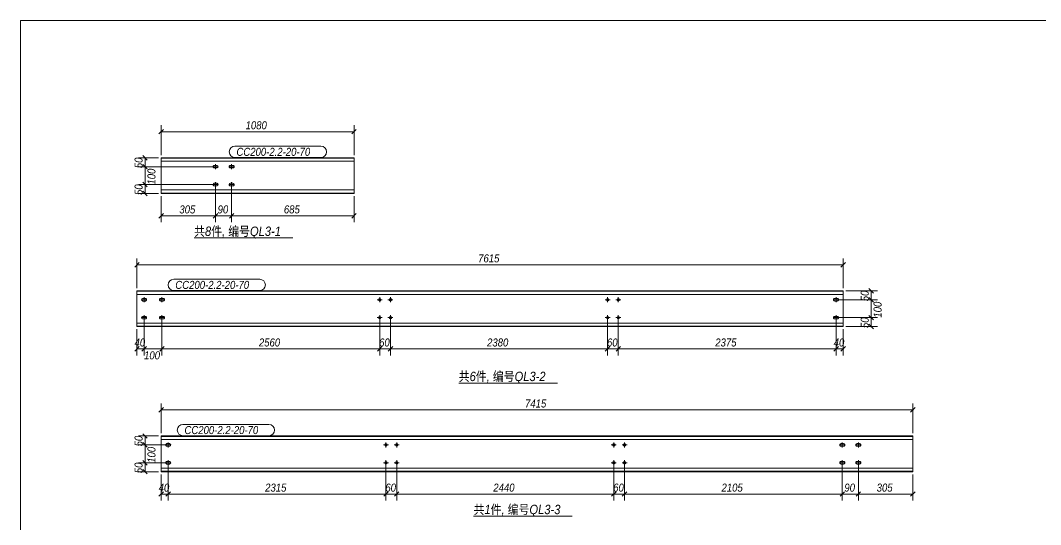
# Model space of a CAD drawing. Extents: x 857 to 4439, y -1249 to 4637.
# Drawn here: x 859.8 to 1240.5, y 2923.1 to 3111.1 of the extents above; entities that cross this region are included whole.
import ezdxf

# ---------------------------------------------------------------- set-up
doc = ezdxf.new("R2010")
doc.units = 0
doc.header["$LTSCALE"] = 1000
doc.header["$MEASUREMENT"] = 0
doc.linetypes.add('XKITLINE00', pattern=[0])
doc.linetypes.add('XKITLINE02', pattern=[4, 2, -2])
for name, color, linetype, lineweight in [('Bolt', 7, 'Continuous', 0), ('DrawingSheet', 5, 'Continuous', 0), ('OtherObjectType', 1, 'Continuous', 0), ('Part', 2, 'Continuous', 0), ('PartMark', 3, 'Continuous', 0), ('Z-DIMENSIONS', 1, 'Continuous', 0)]:
    doc.layers.add(name, color=color, linetype=linetype, lineweight=lineweight)
doc.styles.add('Arial Italic', font='ariali.ttf')

# ---------------------------------------------------------------- blocks, each defined once
blk = doc.blocks.new('墙面檩条3A')
at = {"layer": 'Bolt', "color": 3, "linetype": 'XKITLINE00', "lineweight": 0}
for p, q in [((76.92, 360.64), (76.89, 360.46)), ((76.89, 360.46), (76.89, 360.46)), ((76.89, 360.46), (76.92, 360.28)), ((78.75, 360.46), (76.89, 360.46)), ((77.02, 360.79), (76.92, 360.64)), ((76.92, 360.28), (77.02, 360.13)), ((77.17, 360.89), (77.02, 360.79)), ((77.02, 360.13), (77.17, 360.03)), ((77.35, 360.93), (77.17, 360.89)), ((77.17, 360.03), (77.35, 360)), ((78.29, 360.93), (77.35, 360.93)), ((77.35, 360), (78.29, 360)), ((77.82, 361.4), (77.82, 359.53)), ((78.47, 360.89), (78.29, 360.93)), ((78.29, 360), (78.47, 360.03)), ((78.62, 360.79), (78.47, 360.89)), ((78.47, 360.03), (78.62, 360.13)), ((78.72, 360.64), (78.62, 360.79)), ((78.62, 360.13), (78.72, 360.28)), ((78.75, 360.46), (78.72, 360.64)), ((78.72, 360.28), (78.75, 360.46)), ((78.75, 360.46), (78.75, 360.46)), ((82.92, 360.64), (82.89, 360.46)), ((82.89, 360.46), (82.89, 360.46)), ((82.89, 360.46), (82.92, 360.28)), ((84.75, 360.46), (82.89, 360.46)), ((83.02, 360.79), (82.92, 360.64)), ((82.92, 360.28), (83.02, 360.13)), ((83.17, 360.89), (83.02, 360.79)), ((83.02, 360.13), (83.17, 360.03)), ((83.35, 360.93), (83.17, 360.89)), ((83.17, 360.03), (83.35, 360)), ((84.29, 360.93), (83.35, 360.93)), ((83.35, 360), (84.29, 360)), ((83.82, 361.4), (83.82, 359.53)), ((84.47, 360.89), (84.29, 360.93)), ((84.29, 360), (84.47, 360.03)), ((84.62, 360.79), (84.47, 360.89)), ((84.47, 360.03), (84.62, 360.13)), ((84.72, 360.64), (84.62, 360.79)), ((84.62, 360.13), (84.72, 360.28)), ((84.75, 360.46), (84.72, 360.64)), ((84.72, 360.28), (84.75, 360.46)), ((84.75, 360.46), (84.75, 360.46)), ((77.02, 354.13), (76.92, 353.97)), ((77.17, 354.23), (77.02, 354.13)), ((77.35, 354.26), (77.17, 354.23)), ((78.29, 354.26), (77.35, 354.26)), ((77.82, 354.73), (77.82, 352.86)), ((78.47, 354.23), (78.29, 354.26)), ((78.62, 354.13), (78.47, 354.23)), ((78.72, 353.97), (78.62, 354.13)), ((83.02, 354.13), (82.92, 353.97)), ((83.17, 354.23), (83.02, 354.13)), ((83.35, 354.26), (83.17, 354.23)), ((84.29, 354.26), (83.35, 354.26)), ((83.82, 354.73), (83.82, 352.86)), ((84.47, 354.23), (84.29, 354.26)), ((84.62, 354.13), (84.47, 354.23)), ((84.72, 353.97), (84.62, 354.13)), ((76.92, 353.97), (76.89, 353.8)), ((76.89, 353.8), (76.89, 353.8)), ((76.89, 353.8), (76.92, 353.62)), ((78.75, 353.8), (76.89, 353.8)), ((76.92, 353.62), (77.02, 353.47)), ((77.02, 353.47), (77.17, 353.36)), ((77.17, 353.36), (77.35, 353.33)), ((77.35, 353.33), (78.29, 353.33)), ((78.29, 353.33), (78.47, 353.36)), ((78.47, 353.36), (78.62, 353.47)), ((78.62, 353.47), (78.72, 353.62)), ((78.75, 353.8), (78.72, 353.97)), ((78.72, 353.62), (78.75, 353.8)), ((78.75, 353.8), (78.75, 353.8)), ((82.92, 353.97), (82.89, 353.8)), ((82.89, 353.8), (82.89, 353.8)), ((82.89, 353.8), (82.92, 353.62)), ((84.75, 353.8), (82.89, 353.8)), ((82.92, 353.62), (83.02, 353.47)), ((83.02, 353.47), (83.17, 353.36)), ((83.17, 353.36), (83.35, 353.33)), ((83.35, 353.33), (84.29, 353.33)), ((84.29, 353.33), (84.47, 353.36)), ((84.47, 353.36), (84.62, 353.47)), ((84.62, 353.47), (84.72, 353.62)), ((84.75, 353.8), (84.72, 353.97)), ((84.72, 353.62), (84.75, 353.8)), ((84.75, 353.8), (84.75, 353.8)), ((50.26, 311.02), (50.23, 310.84)), ((50.23, 310.84), (50.23, 310.84)), ((50.23, 310.84), (50.26, 310.66)), ((50.23, 310.84), (52.09, 310.84)), ((50.36, 311.17), (50.26, 311.02)), ((50.26, 310.66), (50.36, 310.51)), ((50.51, 311.27), (50.36, 311.17)), ((50.36, 310.51), (50.51, 310.41)), ((50.69, 311.31), (50.51, 311.27)), ((50.51, 310.41), (50.69, 310.37)), ((51.63, 311.31), (50.69, 311.31)), ((50.69, 310.37), (51.63, 310.37)), ((51.16, 309.91), (51.16, 311.77)), ((51.8, 311.27), (51.63, 311.31)), ((51.63, 310.37), (51.8, 310.41)), ((51.96, 311.17), (51.8, 311.27)), ((51.8, 310.41), (51.96, 310.51)), ((52.06, 311.02), (51.96, 311.17)), ((51.96, 310.51), (52.06, 310.66)), ((52.09, 310.84), (52.06, 311.02)), ((52.06, 310.66), (52.09, 310.84)), ((52.09, 310.84), (52.09, 310.84)), ((56.93, 311.02), (56.89, 310.84)), ((56.89, 310.84), (56.89, 310.84)), ((56.89, 310.84), (56.93, 310.66)), ((56.89, 310.84), (58.76, 310.84)), ((57.03, 311.17), (56.93, 311.02)), ((56.93, 310.66), (57.03, 310.51)), ((57.18, 311.27), (57.03, 311.17)), ((57.03, 310.51), (57.18, 310.41)), ((57.36, 311.31), (57.18, 311.27)), ((57.18, 310.41), (57.36, 310.37)), ((58.29, 311.31), (57.36, 311.31)), ((57.36, 310.37), (58.29, 310.37)), ((57.83, 309.91), (57.83, 311.77)), ((58.47, 311.27), (58.29, 311.31)), ((58.29, 310.37), (58.47, 310.41)), ((58.62, 311.17), (58.47, 311.27)), ((58.47, 310.41), (58.62, 310.51)), ((58.72, 311.02), (58.62, 311.17)), ((58.62, 310.51), (58.72, 310.66)), ((58.76, 310.84), (58.72, 311.02)), ((58.72, 310.66), (58.76, 310.84)), ((58.76, 310.84), (58.76, 310.84)), ((140.02, 310.84), (138.15, 310.84)), ((139.08, 309.91), (139.08, 311.77)), ((144.02, 310.84), (142.15, 310.84)), ((143.08, 309.91), (143.08, 311.77)), ((225.05, 310.84), (223.18, 310.84)), ((224.12, 309.91), (224.12, 311.77)), ((229.05, 310.84), (227.18, 310.84)), ((228.12, 309.91), (228.12, 311.77)), ((308.48, 311.02), (308.44, 310.84)), ((308.44, 310.84), (308.44, 310.84)), ((308.44, 310.84), (308.48, 310.66)), ((308.44, 310.84), (310.31, 310.84)), ((308.58, 311.17), (308.48, 311.02)), ((308.48, 310.66), (308.58, 310.51)), ((308.73, 311.27), (308.58, 311.17)), ((308.58, 310.51), (308.73, 310.41)), ((308.91, 311.31), (308.73, 311.27)), ((308.73, 310.41), (308.91, 310.37)), ((309.84, 311.31), (308.91, 311.31)), ((308.91, 310.37), (309.84, 310.37)), ((309.38, 309.91), (309.38, 311.77)), ((310.02, 311.27), (309.84, 311.31)), ((309.84, 310.37), (310.02, 310.41)), ((310.17, 311.17), (310.02, 311.27)), ((310.02, 310.41), (310.17, 310.51)), ((310.28, 311.02), (310.17, 311.17)), ((310.17, 310.51), (310.28, 310.66)), ((310.31, 310.84), (310.28, 311.02)), ((310.28, 310.66), (310.31, 310.84)), ((310.31, 310.84), (310.31, 310.84)), ((50.51, 304.61), (50.36, 304.5)), ((50.69, 304.64), (50.51, 304.61)), ((51.63, 304.64), (50.69, 304.64)), ((51.16, 303.24), (51.16, 305.11)), ((51.8, 304.61), (51.63, 304.64)), ((51.96, 304.5), (51.8, 304.61)), ((57.18, 304.61), (57.03, 304.5)), ((57.36, 304.64), (57.18, 304.61)), ((58.29, 304.64), (57.36, 304.64)), ((57.83, 303.24), (57.83, 305.11)), ((58.47, 304.61), (58.29, 304.64)), ((58.62, 304.5), (58.47, 304.61)), ((139.08, 303.24), (139.08, 305.11)), ((143.08, 303.24), (143.08, 305.11)), ((224.12, 303.24), (224.12, 305.11)), ((228.12, 303.24), (228.12, 305.11)), ((308.73, 304.61), (308.58, 304.5)), ((308.91, 304.64), (308.73, 304.61)), ((309.84, 304.64), (308.91, 304.64)), ((309.38, 303.24), (309.38, 305.11)), ((310.02, 304.61), (309.84, 304.64)), ((310.17, 304.5), (310.02, 304.61)), ((50.26, 304.35), (50.23, 304.17)), ((50.23, 304.17), (50.23, 304.17)), ((50.23, 304.17), (50.26, 304)), ((50.23, 304.17), (52.09, 304.17)), ((50.36, 304.5), (50.26, 304.35)), ((50.26, 304), (50.36, 303.84)), ((50.36, 303.84), (50.51, 303.74)), ((50.51, 303.74), (50.69, 303.71)), ((50.69, 303.71), (51.63, 303.71)), ((51.63, 303.71), (51.8, 303.74)), ((51.8, 303.74), (51.96, 303.84)), ((52.06, 304.35), (51.96, 304.5)), ((51.96, 303.84), (52.06, 304)), ((52.09, 304.17), (52.06, 304.35)), ((52.06, 304), (52.09, 304.17)), ((52.09, 304.17), (52.09, 304.17)), ((56.93, 304.35), (56.89, 304.17)), ((56.89, 304.17), (56.89, 304.17)), ((56.89, 304.17), (56.93, 304)), ((56.89, 304.17), (58.76, 304.17)), ((57.03, 304.5), (56.93, 304.35)), ((56.93, 304), (57.03, 303.84)), ((57.03, 303.84), (57.18, 303.74)), ((57.18, 303.74), (57.36, 303.71)), ((57.36, 303.71), (58.29, 303.71)), ((58.29, 303.71), (58.47, 303.74)), ((58.47, 303.74), (58.62, 303.84)), ((58.72, 304.35), (58.62, 304.5)), ((58.62, 303.84), (58.72, 304)), ((58.76, 304.17), (58.72, 304.35)), ((58.72, 304), (58.76, 304.17)), ((58.76, 304.17), (58.76, 304.17)), ((140.02, 304.17), (138.15, 304.17)), ((144.02, 304.17), (142.15, 304.17)), ((225.05, 304.17), (223.18, 304.17)), ((229.05, 304.17), (227.18, 304.17)), ((308.48, 304.35), (308.44, 304.17)), ((308.44, 304.17), (308.44, 304.17)), ((308.44, 304.17), (308.48, 304)), ((308.44, 304.17), (310.31, 304.17)), ((308.58, 304.5), (308.48, 304.35)), ((308.48, 304), (308.58, 303.84)), ((308.58, 303.84), (308.73, 303.74)), ((308.73, 303.74), (308.91, 303.71)), ((308.91, 303.71), (309.84, 303.71)), ((309.84, 303.71), (310.02, 303.74)), ((310.02, 303.74), (310.17, 303.84)), ((310.28, 304.35), (310.17, 304.5)), ((310.17, 303.84), (310.28, 304)), ((310.31, 304.17), (310.28, 304.35)), ((310.28, 304), (310.31, 304.17)), ((310.31, 304.17), (310.31, 304.17)), ((59.26, 256.9), (59.22, 256.72)), ((59.22, 256.72), (59.22, 256.72)), ((59.22, 256.72), (59.26, 256.54)), ((59.22, 256.72), (61.09, 256.72)), ((59.36, 257.05), (59.26, 256.9)), ((59.26, 256.54), (59.36, 256.39)), ((59.51, 257.15), (59.36, 257.05)), ((59.36, 256.39), (59.51, 256.29)), ((59.69, 257.19), (59.51, 257.15)), ((59.51, 256.29), (59.69, 256.25)), ((60.62, 257.19), (59.69, 257.19)), ((59.69, 256.25), (60.62, 256.25)), ((60.15, 255.79), (60.15, 257.65)), ((60.8, 257.15), (60.62, 257.19)), ((60.62, 256.25), (60.8, 256.29)), ((60.95, 257.05), (60.8, 257.15)), ((60.8, 256.29), (60.95, 256.39)), ((61.05, 256.9), (60.95, 257.05)), ((60.95, 256.39), (61.05, 256.54)), ((61.09, 256.72), (61.05, 256.9)), ((61.05, 256.54), (61.09, 256.72)), ((61.09, 256.72), (61.09, 256.72)), ((142.35, 256.72), (140.48, 256.72)), ((141.41, 255.79), (141.41, 257.65)), ((146.35, 256.72), (144.48, 256.72)), ((145.41, 255.79), (145.41, 257.65)), ((227.38, 256.72), (225.51, 256.72)), ((226.45, 255.79), (226.45, 257.65)), ((231.38, 256.72), (229.51, 256.72)), ((230.45, 255.79), (230.45, 257.65)), ((310.81, 256.9), (310.77, 256.72)), ((310.77, 256.72), (310.77, 256.72)), ((310.77, 256.72), (310.81, 256.54)), ((312.64, 256.72), (310.77, 256.72)), ((310.91, 257.05), (310.81, 256.9)), ((310.81, 256.54), (310.91, 256.39)), ((311.06, 257.15), (310.91, 257.05)), ((310.91, 256.39), (311.06, 256.29)), ((311.24, 257.19), (311.06, 257.15)), ((311.06, 256.29), (311.24, 256.25)), ((312.17, 257.19), (311.24, 257.19)), ((311.24, 256.25), (312.17, 256.25)), ((311.71, 257.65), (311.71, 255.79)), ((312.35, 257.15), (312.17, 257.19)), ((312.17, 256.25), (312.35, 256.29)), ((312.5, 257.05), (312.35, 257.15)), ((312.35, 256.29), (312.5, 256.39)), ((312.6, 256.9), (312.5, 257.05)), ((312.5, 256.39), (312.6, 256.54)), ((312.64, 256.72), (312.6, 256.9)), ((312.6, 256.54), (312.64, 256.72)), ((312.64, 256.72), (312.64, 256.72)), ((316.81, 256.9), (316.77, 256.72)), ((316.77, 256.72), (316.77, 256.72)), ((316.77, 256.72), (316.81, 256.54)), ((318.64, 256.72), (316.77, 256.72)), ((316.91, 257.05), (316.81, 256.9)), ((316.81, 256.54), (316.91, 256.39)), ((317.06, 257.15), (316.91, 257.05)), ((316.91, 256.39), (317.06, 256.29)), ((317.24, 257.19), (317.06, 257.15)), ((317.06, 256.29), (317.24, 256.25)), ((318.17, 257.19), (317.24, 257.19)), ((317.24, 256.25), (318.17, 256.25)), ((317.71, 257.65), (317.71, 255.79)), ((318.35, 257.15), (318.17, 257.19)), ((318.17, 256.25), (318.35, 256.29)), ((318.5, 257.05), (318.35, 257.15)), ((318.35, 256.29), (318.5, 256.39)), ((318.6, 256.9), (318.5, 257.05)), ((318.5, 256.39), (318.6, 256.54)), ((318.64, 256.72), (318.6, 256.9)), ((318.6, 256.54), (318.64, 256.72)), ((318.64, 256.72), (318.64, 256.72)), ((59.26, 250.23), (59.22, 250.05)), ((59.22, 250.05), (59.22, 250.05)), ((59.22, 250.05), (59.26, 249.87)), ((59.22, 250.05), (61.09, 250.05)), ((59.36, 250.38), (59.26, 250.23)), ((59.26, 249.87), (59.36, 249.72)), ((59.51, 250.48), (59.36, 250.38)), ((59.36, 249.72), (59.51, 249.62)), ((59.69, 250.52), (59.51, 250.48)), ((59.51, 249.62), (59.69, 249.59)), ((60.62, 250.52), (59.69, 250.52)), ((59.69, 249.59), (60.62, 249.59)), ((60.15, 249.12), (60.15, 250.99)), ((60.8, 250.48), (60.62, 250.52)), ((60.62, 249.59), (60.8, 249.62)), ((60.95, 250.38), (60.8, 250.48)), ((60.8, 249.62), (60.95, 249.72)), ((61.05, 250.23), (60.95, 250.38)), ((60.95, 249.72), (61.05, 249.87)), ((61.09, 250.05), (61.05, 250.23)), ((61.05, 249.87), (61.09, 250.05)), ((61.09, 250.05), (61.09, 250.05)), ((142.35, 250.05), (140.48, 250.05)), ((141.41, 249.12), (141.41, 250.99)), ((146.35, 250.05), (144.48, 250.05)), ((145.41, 249.12), (145.41, 250.99)), ((227.38, 250.05), (225.51, 250.05)), ((226.45, 249.12), (226.45, 250.99)), ((231.38, 250.05), (229.51, 250.05)), ((230.45, 249.12), (230.45, 250.99)), ((310.81, 250.23), (310.77, 250.05)), ((310.77, 250.05), (310.77, 250.05)), ((310.77, 250.05), (310.81, 249.87)), ((312.64, 250.05), (310.77, 250.05)), ((310.91, 250.38), (310.81, 250.23)), ((310.81, 249.87), (310.91, 249.72)), ((311.06, 250.48), (310.91, 250.38)), ((310.91, 249.72), (311.06, 249.62)), ((311.24, 250.52), (311.06, 250.48)), ((311.06, 249.62), (311.24, 249.59)), ((312.17, 250.52), (311.24, 250.52)), ((311.24, 249.59), (312.17, 249.59)), ((311.71, 250.99), (311.71, 249.12)), ((312.35, 250.48), (312.17, 250.52)), ((312.17, 249.59), (312.35, 249.62)), ((312.5, 250.38), (312.35, 250.48)), ((312.35, 249.62), (312.5, 249.72)), ((312.6, 250.23), (312.5, 250.38)), ((312.5, 249.72), (312.6, 249.87)), ((312.64, 250.05), (312.6, 250.23)), ((312.6, 249.87), (312.64, 250.05)), ((312.64, 250.05), (312.64, 250.05)), ((316.81, 250.23), (316.77, 250.05)), ((316.77, 250.05), (316.77, 250.05)), ((316.77, 250.05), (316.81, 249.87)), ((318.64, 250.05), (316.77, 250.05)), ((316.91, 250.38), (316.81, 250.23)), ((316.81, 249.87), (316.91, 249.72)), ((317.06, 250.48), (316.91, 250.38)), ((316.91, 249.72), (317.06, 249.62)), ((317.24, 250.52), (317.06, 250.48)), ((317.06, 249.62), (317.24, 249.59)), ((318.17, 250.52), (317.24, 250.52)), ((317.24, 249.59), (318.17, 249.59)), ((317.71, 250.99), (317.71, 249.12)), ((318.35, 250.48), (318.17, 250.52)), ((318.17, 249.59), (318.35, 249.62)), ((318.5, 250.38), (318.35, 250.48)), ((318.35, 249.62), (318.5, 249.72)), ((318.6, 250.23), (318.5, 250.38)), ((318.5, 249.72), (318.6, 249.87)), ((318.64, 250.05), (318.6, 250.23)), ((318.6, 249.87), (318.64, 250.05)), ((318.64, 250.05), (318.64, 250.05))]:
    blk.add_line(p, q, dxfattribs=at)
for centre in [(139.08, 310.84), (143.08, 310.84), (224.12, 310.84), (228.12, 310.84), (139.08, 304.17), (143.08, 304.17), (224.12, 304.17), (228.12, 304.17), (141.41, 256.72), (145.41, 256.72), (226.45, 256.72), (230.45, 256.72), (141.41, 250.05), (145.41, 250.05), (226.45, 250.05), (230.45, 250.05)]:
    blk.add_circle(centre, 0.467, dxfattribs=at)
at = {"layer": 'DrawingSheet', "color": 5, "linetype": 'XKITLINE00', "lineweight": 0}
for p, q in [((589, 415), (5, 415)), ((5, 415), (5, 5))]:
    blk.add_line(p, q, dxfattribs=at)
at = {"layer": 'OtherObjectType', "color": 1, "linetype": 'XKITLINE00', "lineweight": 0}
for p, q in [((69.83, 333.88), (106.66, 333.88)), ((168.57, 279.76), (205.4, 279.76)), ((174.11, 230.14), (210.93, 230.14))]:
    blk.add_line(p, q, dxfattribs=at)
at = {"layer": 'Part', "color": 2, "linetype": 'XKITLINE00', "lineweight": 0}
for p, q in [((57.49, 350.46), (57.49, 363.8)), ((129.49, 363.8), (57.49, 363.8)), ((129.49, 362.46), (57.49, 362.46)), ((129.49, 350.46), (129.49, 363.8)), ((129.49, 351.8), (57.49, 351.8)), ((129.49, 350.46), (57.49, 350.46)), ((48.49, 300.84), (48.49, 314.17)), ((98.52, 314.17), (48.49, 314.17)), ((98.52, 312.84), (48.49, 312.84)), ((183.55, 314.17), (98.62, 314.17)), ((183.55, 312.84), (98.62, 312.84)), ((268.58, 314.17), (183.65, 314.17)), ((268.58, 312.84), (183.65, 312.84)), ((312.04, 314.17), (268.68, 314.17)), ((312.04, 312.84), (268.68, 312.84)), ((312.04, 300.84), (312.04, 314.17)), ((98.52, 302.17), (48.49, 302.17)), ((98.52, 300.84), (48.49, 300.84)), ((183.55, 302.17), (98.62, 302.17)), ((183.55, 300.84), (98.62, 300.84)), ((268.58, 302.17), (183.65, 302.17)), ((268.58, 300.84), (183.65, 300.84)), ((312.04, 302.17), (268.68, 302.17)), ((312.04, 300.84), (268.68, 300.84)), ((57.49, 246.72), (57.49, 260.05)), ((100.85, 260.05), (57.49, 260.05)), ((185.88, 260.05), (100.95, 260.05)), ((270.91, 260.05), (185.98, 260.05)), ((338.04, 260.05), (271.01, 260.05)), ((338.04, 246.72), (338.04, 260.05)), ((100.85, 258.72), (57.49, 258.72)), ((185.88, 258.72), (100.95, 258.72)), ((270.91, 258.72), (185.98, 258.72)), ((338.04, 258.72), (271.01, 258.72)), ((100.85, 248.05), (57.49, 248.05)), ((185.88, 248.05), (100.95, 248.05)), ((270.91, 248.05), (185.98, 248.05)), ((338.04, 248.05), (271.01, 248.05)), ((100.85, 246.72), (57.49, 246.72)), ((185.88, 246.72), (100.95, 246.72)), ((270.91, 246.72), (185.98, 246.72)), ((338.04, 246.72), (271.01, 246.72))]:
    blk.add_line(p, q, dxfattribs=at)
at = {"layer": 'Part', "color": 7, "linetype": 'XKITLINE02', "lineweight": 0}
for p, q in [((129.49, 363.65), (57.49, 363.65)), ((129.49, 350.61), (57.49, 350.61)), ((98.52, 314.03), (48.49, 314.03)), ((183.55, 314.03), (98.62, 314.03)), ((268.58, 314.03), (183.65, 314.03)), ((312.04, 314.03), (268.68, 314.03)), ((98.52, 300.99), (48.49, 300.99)), ((183.55, 300.99), (98.62, 300.99)), ((268.58, 300.99), (183.65, 300.99)), ((312.04, 300.99), (268.68, 300.99)), ((100.85, 259.91), (57.49, 259.91)), ((185.88, 259.91), (100.95, 259.91)), ((270.91, 259.91), (185.98, 259.91)), ((338.04, 259.91), (271.01, 259.91)), ((100.85, 246.87), (57.49, 246.87)), ((185.88, 246.87), (100.95, 246.87)), ((270.91, 246.87), (185.98, 246.87)), ((338.04, 246.87), (271.01, 246.87))]:
    blk.add_line(p, q, dxfattribs=at)
at = {"layer": 'PartMark', "color": 1, "linetype": 'XKITLINE00', "lineweight": 0}
for p, q in [((85.03, 368.1), (117.14, 368.1)), ((85.03, 363.9), (117.14, 363.9)), ((62.22, 318.47), (94.33, 318.47)), ((62.22, 314.27), (94.33, 314.27)), ((65.63, 264.35), (97.74, 264.35)), ((65.63, 260.15), (97.74, 260.15))]:
    blk.add_line(p, q, dxfattribs=at)
for centre, start, end in [((85.03, 366), 90, 270), ((117.14, 366), 270, 90), ((62.22, 316.37), 90, 270), ((94.33, 316.37), 270, 90), ((65.63, 262.25), 90, 270), ((97.74, 262.25), 270, 90)]:
    blk.add_arc(centre, 2.1, start, end, dxfattribs=at)
at = {"layer": 'Z-DIMENSIONS', "color": 4, "linetype": 'XKITLINE00', "lineweight": 0}
for p, q in [((58.34, 374.35), (56.64, 372.65)), ((57.49, 364.8), (57.49, 375.9)), ((57.49, 373.5), (129.49, 373.5)), ((130.34, 374.35), (128.64, 372.65)), ((129.49, 364.8), (129.49, 375.9)), ((56.49, 363.8), (49.1, 363.8)), ((50.65, 364.64), (52.35, 362.95)), ((51.5, 360.46), (51.5, 363.8)), ((76.82, 360.46), (49.1, 360.46)), ((76.82, 360.46), (49.1, 360.46)), ((50.65, 361.31), (52.35, 359.61)), ((50.65, 361.31), (52.35, 359.61)), ((51.5, 353.8), (51.5, 360.46)), ((50.65, 354.64), (52.35, 352.95)), ((50.65, 354.64), (52.35, 352.95)), ((76.82, 353.8), (49.1, 353.8)), ((76.82, 353.8), (49.1, 353.8)), ((56.49, 350.46), (49.1, 350.46)), ((50.65, 351.31), (52.35, 349.61)), ((51.5, 350.46), (51.5, 353.8)), ((77.82, 353.46), (77.82, 339.73)), ((77.82, 353.46), (77.82, 339.73)), ((83.82, 352.8), (83.82, 339.73)), ((83.82, 352.8), (83.82, 339.73)), ((57.49, 349.46), (57.49, 339.73)), ((129.49, 349.46), (129.49, 339.73)), ((58.34, 342.98), (56.64, 341.28)), ((78.67, 342.98), (76.97, 341.28)), ((78.67, 342.98), (76.97, 341.28)), ((84.67, 342.98), (82.97, 341.28)), ((84.67, 342.98), (82.97, 341.28)), ((130.34, 342.98), (128.64, 341.28)), ((57.49, 342.13), (77.82, 342.13)), ((77.82, 342.13), (83.82, 342.13)), ((83.82, 342.13), (129.49, 342.13)), ((49.34, 324.73), (47.64, 323.03)), ((48.49, 315.17), (48.49, 326.28)), ((48.49, 323.88), (312.04, 323.88)), ((312.89, 324.73), (311.2, 323.03)), ((312.04, 315.17), (312.04, 326.28)), ((313.04, 314.17), (324.87, 314.17)), ((321.62, 315.02), (323.32, 313.33)), ((322.47, 310.84), (322.47, 314.17)), ((310.38, 310.84), (324.87, 310.84)), ((310.38, 310.84), (324.87, 310.84)), ((321.62, 311.69), (323.32, 309.99)), ((321.62, 311.69), (323.32, 309.99)), ((322.47, 304.17), (322.47, 310.84)), ((321.62, 305.02), (323.32, 303.33)), ((321.62, 305.02), (323.32, 303.33)), ((51.16, 303.17), (51.16, 290.11)), ((51.16, 303.17), (51.16, 290.11)), ((57.83, 303.17), (57.83, 290.11)), ((57.83, 303.17), (57.83, 290.11)), ((139.08, 303.17), (139.08, 290.11)), ((139.08, 303.17), (139.08, 290.11)), ((143.08, 303.17), (143.08, 290.11)), ((143.08, 303.17), (143.08, 290.11)), ((224.12, 303.17), (224.12, 290.11)), ((224.12, 303.17), (224.12, 290.11)), ((228.12, 303.17), (228.12, 290.11)), ((228.12, 303.17), (228.12, 290.11)), ((309.38, 303.17), (309.38, 290.11)), ((309.38, 303.17), (309.38, 290.11)), ((310.38, 304.17), (324.87, 304.17)), ((310.38, 304.17), (324.87, 304.17)), ((313.04, 300.84), (324.87, 300.84)), ((321.62, 301.69), (323.32, 299.99)), ((322.47, 300.84), (322.47, 304.17)), ((48.49, 299.84), (48.49, 290.11)), ((312.04, 299.84), (312.04, 290.11)), ((49.34, 293.36), (47.64, 291.66)), ((52.01, 293.36), (50.31, 291.66)), ((52.01, 293.36), (50.31, 291.66)), ((58.67, 293.36), (56.98, 291.66)), ((58.67, 293.36), (56.98, 291.66)), ((139.93, 293.36), (138.24, 291.66)), ((139.93, 293.36), (138.24, 291.66)), ((143.93, 293.36), (142.24, 291.66)), ((143.93, 293.36), (142.24, 291.66)), ((224.97, 293.36), (223.27, 291.66)), ((224.97, 293.36), (223.27, 291.66)), ((228.97, 293.36), (227.27, 291.66)), ((228.97, 293.36), (227.27, 291.66)), ((310.23, 293.36), (308.53, 291.66)), ((310.23, 293.36), (308.53, 291.66)), ((312.89, 293.36), (311.2, 291.66)), ((48.49, 292.51), (51.16, 292.51)), ((51.16, 292.51), (57.83, 292.51)), ((57.83, 292.51), (139.08, 292.51)), ((139.08, 292.51), (143.08, 292.51)), ((143.08, 292.51), (224.12, 292.51)), ((224.12, 292.51), (228.12, 292.51)), ((228.12, 292.51), (309.38, 292.51)), ((309.38, 292.51), (312.04, 292.51)), ((58.34, 270.61), (56.64, 268.91)), ((57.49, 261.05), (57.49, 272.16)), ((338.89, 270.61), (337.19, 268.91)), ((338.04, 261.05), (338.04, 272.16)), ((57.49, 269.76), (338.04, 269.76)), ((56.49, 260.05), (49.1, 260.05)), ((50.65, 260.9), (52.35, 259.2)), ((51.5, 256.72), (51.5, 260.05)), ((59.15, 256.72), (49.1, 256.72)), ((59.15, 256.72), (49.1, 256.72)), ((50.65, 257.57), (52.35, 255.87)), ((50.65, 257.57), (52.35, 255.87)), ((51.5, 250.05), (51.5, 256.72)), ((59.15, 250.05), (49.1, 250.05)), ((59.15, 250.05), (49.1, 250.05)), ((50.65, 250.9), (52.35, 249.2)), ((50.65, 250.9), (52.35, 249.2)), ((50.65, 247.57), (52.35, 245.87)), ((51.5, 246.72), (51.5, 250.05)), ((60.15, 249.05), (60.15, 235.99)), ((60.15, 249.05), (60.15, 235.99)), ((141.41, 249.05), (141.41, 235.99)), ((141.41, 249.05), (141.41, 235.99)), ((145.41, 249.05), (145.41, 235.99)), ((145.41, 249.05), (145.41, 235.99)), ((226.45, 249.05), (226.45, 235.99)), ((226.45, 249.05), (226.45, 235.99)), ((230.45, 249.05), (230.45, 235.99)), ((230.45, 249.05), (230.45, 235.99)), ((311.71, 249.05), (311.71, 235.99)), ((311.71, 249.05), (311.71, 235.99)), ((317.71, 249.05), (317.71, 235.99)), ((317.71, 249.05), (317.71, 235.99)), ((56.49, 246.72), (49.1, 246.72)), ((57.49, 245.72), (57.49, 235.99)), ((338.04, 245.72), (338.04, 235.99)), ((58.34, 239.23), (56.64, 237.54)), ((57.49, 238.39), (60.15, 238.39)), ((61, 239.23), (59.31, 237.54)), ((61, 239.23), (59.31, 237.54)), ((60.15, 238.39), (141.41, 238.39)), ((142.26, 239.23), (140.56, 237.54)), ((142.26, 239.23), (140.56, 237.54)), ((141.41, 238.39), (145.41, 238.39)), ((146.26, 239.23), (144.56, 237.54)), ((146.26, 239.23), (144.56, 237.54)), ((145.41, 238.39), (226.45, 238.39)), ((227.29, 239.23), (225.6, 237.54)), ((227.29, 239.23), (225.6, 237.54)), ((226.45, 238.39), (230.45, 238.39)), ((231.29, 239.23), (229.6, 237.54)), ((231.29, 239.23), (229.6, 237.54)), ((230.45, 238.39), (311.71, 238.39)), ((312.55, 239.23), (310.86, 237.54)), ((312.55, 239.23), (310.86, 237.54)), ((311.71, 238.39), (317.71, 238.39)), ((318.55, 239.23), (316.86, 237.54)), ((318.55, 239.23), (316.86, 237.54)), ((317.71, 238.39), (338.04, 238.39)), ((338.89, 239.23), (337.19, 237.54))]:
    blk.add_line(p, q, dxfattribs=at)
at = {"layer": 'Z-DIMENSIONS', "color": 3}
for p in [(57.49, 373.5), (129.49, 373.5), (51.5, 363.8), (51.5, 360.46), (51.5, 360.46), (51.5, 353.8), (51.5, 353.8), (51.5, 350.46), (57.49, 342.13), (77.82, 342.13), (77.82, 342.13), (83.82, 342.13), (83.82, 342.13), (129.49, 342.13), (48.49, 323.88), (312.04, 323.88), (322.47, 314.17), (322.47, 310.84), (322.47, 310.84), (322.47, 304.17), (322.47, 304.17), (322.47, 300.84), (48.49, 292.51), (51.16, 292.51), (51.16, 292.51), (57.83, 292.51), (57.83, 292.51), (139.08, 292.51), (139.08, 292.51), (143.08, 292.51), (143.08, 292.51), (224.12, 292.51), (224.12, 292.51), (228.12, 292.51), (228.12, 292.51), (309.38, 292.51), (309.38, 292.51), (312.04, 292.51), (57.49, 269.76), (338.04, 269.76), (51.5, 260.05), (51.5, 256.72), (51.5, 256.72), (51.5, 250.05), (51.5, 250.05), (51.5, 246.72), (57.49, 238.39), (60.15, 238.39), (60.15, 238.39), (141.41, 238.39), (141.41, 238.39), (145.41, 238.39), (145.41, 238.39), (226.45, 238.39), (226.45, 238.39), (230.45, 238.39), (230.45, 238.39), (311.71, 238.39), (311.71, 238.39), (317.71, 238.39), (317.71, 238.39), (338.04, 238.39)]:
    blk.add_point(p, dxfattribs=at)
at = {"layer": 'OtherObjectType', "color": 1, "style": 'Arial Italic', "width": 0.85}
for s, p in [('共8件, 编号QL3-1', (69.83, 334.63)), ('共6件, 编号QL3-2', (168.57, 280.51)), ('共1件, 编号QL3-3', (174.11, 230.89))]:
    blk.add_text(s, height=3.5, dxfattribs=at).set_placement(p)
at = {"layer": 'PartMark', "color": 7, "style": 'Arial Italic', "width": 0.85}
for p in [(85.63, 364.5), (62.82, 314.87), (66.23, 260.75)]:
    blk.add_text('CC200-2.2-20-70', height=3, dxfattribs=at).set_placement(p)
at = {"layer": 'Z-DIMENSIONS', "color": 3, "style": 'Arial Italic', "width": 0.85}
for s, p in [('1080', (89.04, 374.4)), ('305', (64.32, 343.03)), ('90', (78.6, 343.03)), ('685', (103.32, 343.03)), ('7615', (175.82, 324.78)), ('40', (47.6, 293.41)), ('2560', (94, 293.41)), ('60', (138.86, 293.41)), ('2380', (179.15, 293.41)), ('60', (223.89, 293.41)), ('2375', (264.3, 293.41)), ('40', (308.49, 293.41)), ('100', (51.15, 288.61)), ('7415', (193.31, 270.66)), ('40', (56.6, 239.29)), ('2315', (96.33, 239.29)), ('60', (141.19, 239.29)), ('2440', (181.48, 239.29)), ('60', (226.22, 239.29)), ('2105', (266.63, 239.29)), ('90', (312.48, 239.29)), ('305', (324.53, 239.29))]:
    blk.add_text(s, height=3, dxfattribs=at).set_placement(p)
for s, p in [('50', (50.6, 359.9)), ('100', (55.4, 353.79)), ('50', (50.6, 349.9)), ('50', (321.57, 310.28)), ('100', (326.37, 304.17)), ('50', (321.57, 300.28)), ('50', (50.6, 256.16)), ('100', (55.4, 250.05)), ('50', (50.6, 246.16))]:
    blk.add_text(s, height=3, rotation=90.0002, dxfattribs=at).set_placement(p)

msp = doc.modelspace()

# ---------------------------------------------------------------- block references
msp.add_blockref('墙面檩条3A', (854.82, 2696.13))

doc.saveas('drawing.dxf')
